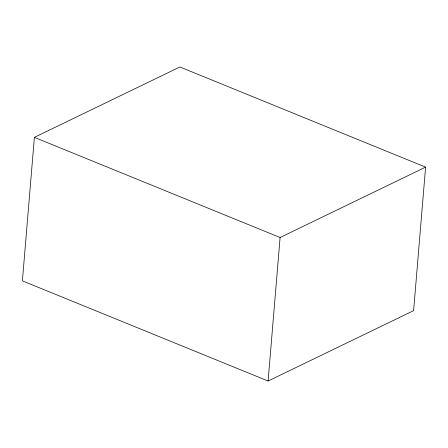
<?xml version="1.0" encoding="UTF-8"?>
<svg xmlns="http://www.w3.org/2000/svg" width="448" height="448" viewBox="0 0 448 448"><rect width="100%" height="100%" fill="white"/><g stroke="black" fill="none" stroke-linecap="round" stroke-linejoin="round"><path stroke-width="0.67" d="M34.384 137.357L22.4 280.857L268.106 381.013L413.616 310.643L425.6 167.143L179.894 66.987L34.384 137.357L280.09 237.513L425.6 167.143M268.106 381.013L280.09 237.513"/></g></svg>
